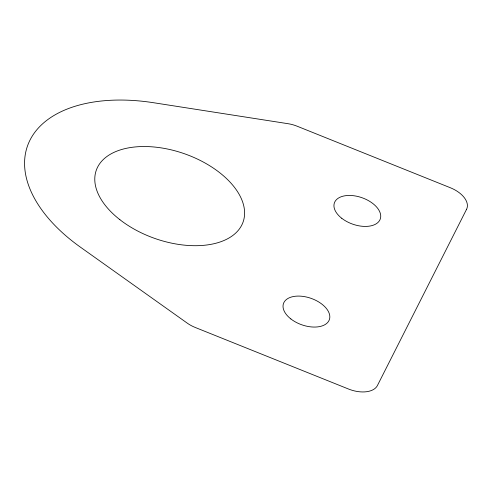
<?xml version="1.0" encoding="UTF-8"?>
<svg xmlns="http://www.w3.org/2000/svg" width="492" height="492" viewBox="0 0 492 492"><rect width="100%" height="100%" fill="white"/><g stroke="black" fill="none" stroke-linecap="round" stroke-linejoin="round"><path stroke-width="0.74" d="M466.527 209.383L377.438 385.5A24.323 14.022 19.4 0 1 348.551 389.037L195.281 327.481A24.323 14.022 19.4 0 1 187.249 323.133L80.436 247.168A150.786 86.918 19.4 0 1 30.037 140.023A150.786 86.918 19.4 0 1 153.504 102.717L288.121 123.713A24.323 14.022 19.4 0 1 297.1 126.198L450.364 187.753A24.323 14.022 19.4 0 1 466.527 209.383M341.768 218.294A24.323 14.022 19.4 0 0 380.254 219.057A24.323 14.022 19.4 0 0 349.978 195.447A24.323 14.022 19.4 0 0 341.768 218.294M290.858 318.939A24.323 14.022 19.4 0 0 329.345 319.702A24.323 14.022 19.4 0 0 299.068 296.086A24.323 14.022 19.4 0 0 290.858 318.939M119.882 219.678A77.822 44.858 19.4 0 0 243.048 222.12A77.822 44.858 19.4 0 0 146.155 146.548A77.822 44.858 19.4 0 0 119.882 219.678"/></g></svg>
